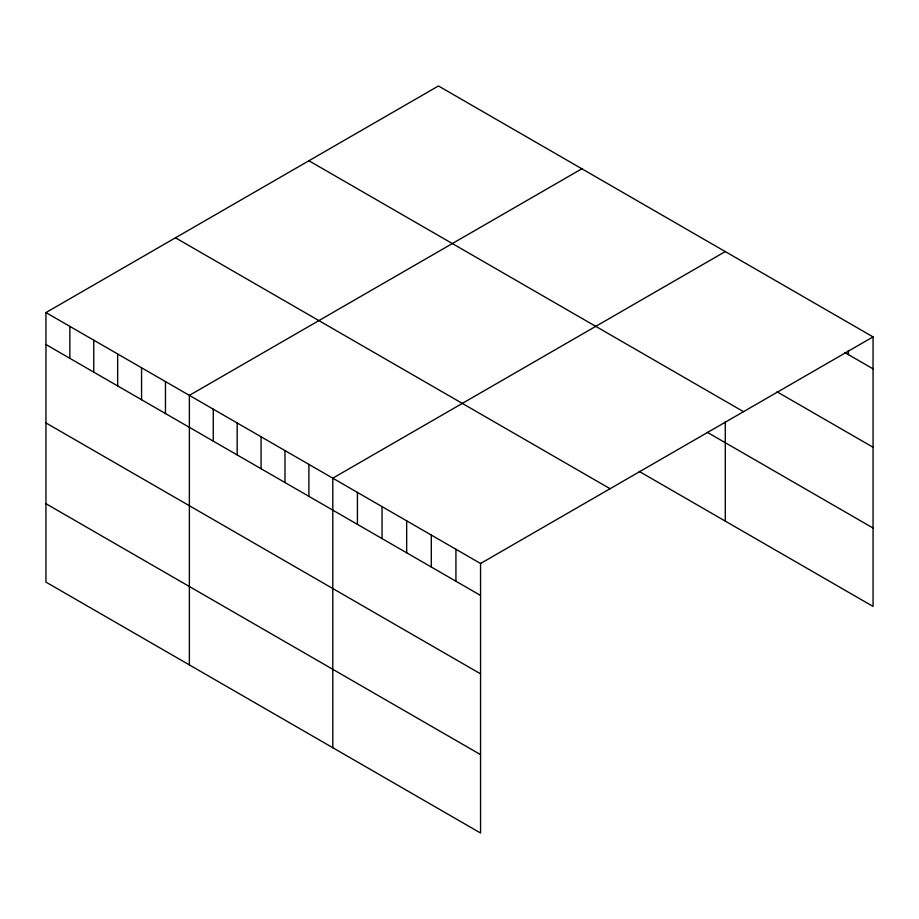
<?xml version="1.0" encoding="UTF-8"?>
<svg xmlns="http://www.w3.org/2000/svg" width="919" height="919" viewBox="0 0 919 919"><rect width="100%" height="100%" fill="white"/><g stroke="black" fill="none" stroke-linecap="round" stroke-linejoin="round"><path stroke-width="1.38" d="M45.95 312.575L480.557 563.496L480.557 833.028L45.95 582.106L45.95 312.575L438.443 85.972L873.05 336.894L873.05 606.425L639.233 471.424M581.865 168.774L189.371 395.377L189.371 664.908M725.286 251.576L332.793 478.179L332.793 747.71M480.557 563.496L873.05 336.894M844.733 352.494L873.05 368.841M777.003 391.793L873.05 447.243M308.922 160.756L743.528 411.666M707.354 432.355L873.05 528.023M175.472 237.803L610.078 488.713M45.95 344.533L480.557 595.455M45.95 422.935L480.557 673.845M45.95 503.704L480.557 754.625M848.421 350.461L848.421 354.631M725.286 421.821L725.286 521.107M455.927 549.275L455.927 581.233M431.298 535.053L431.298 567.012M406.669 520.843L406.669 552.79M382.051 506.622L382.051 538.58M357.422 492.4L357.422 524.358M308.887 464.382L308.887 496.34M284.982 450.586L284.982 482.532M261.076 436.778L261.076 468.736M237.182 422.981L237.182 454.939M213.277 409.185L213.277 441.131M165.466 381.58L165.466 413.539M141.56 367.784L141.56 399.731M117.655 353.976L117.655 385.934M93.761 340.179L93.761 372.138M69.855 326.383L69.855 358.33"/></g></svg>
